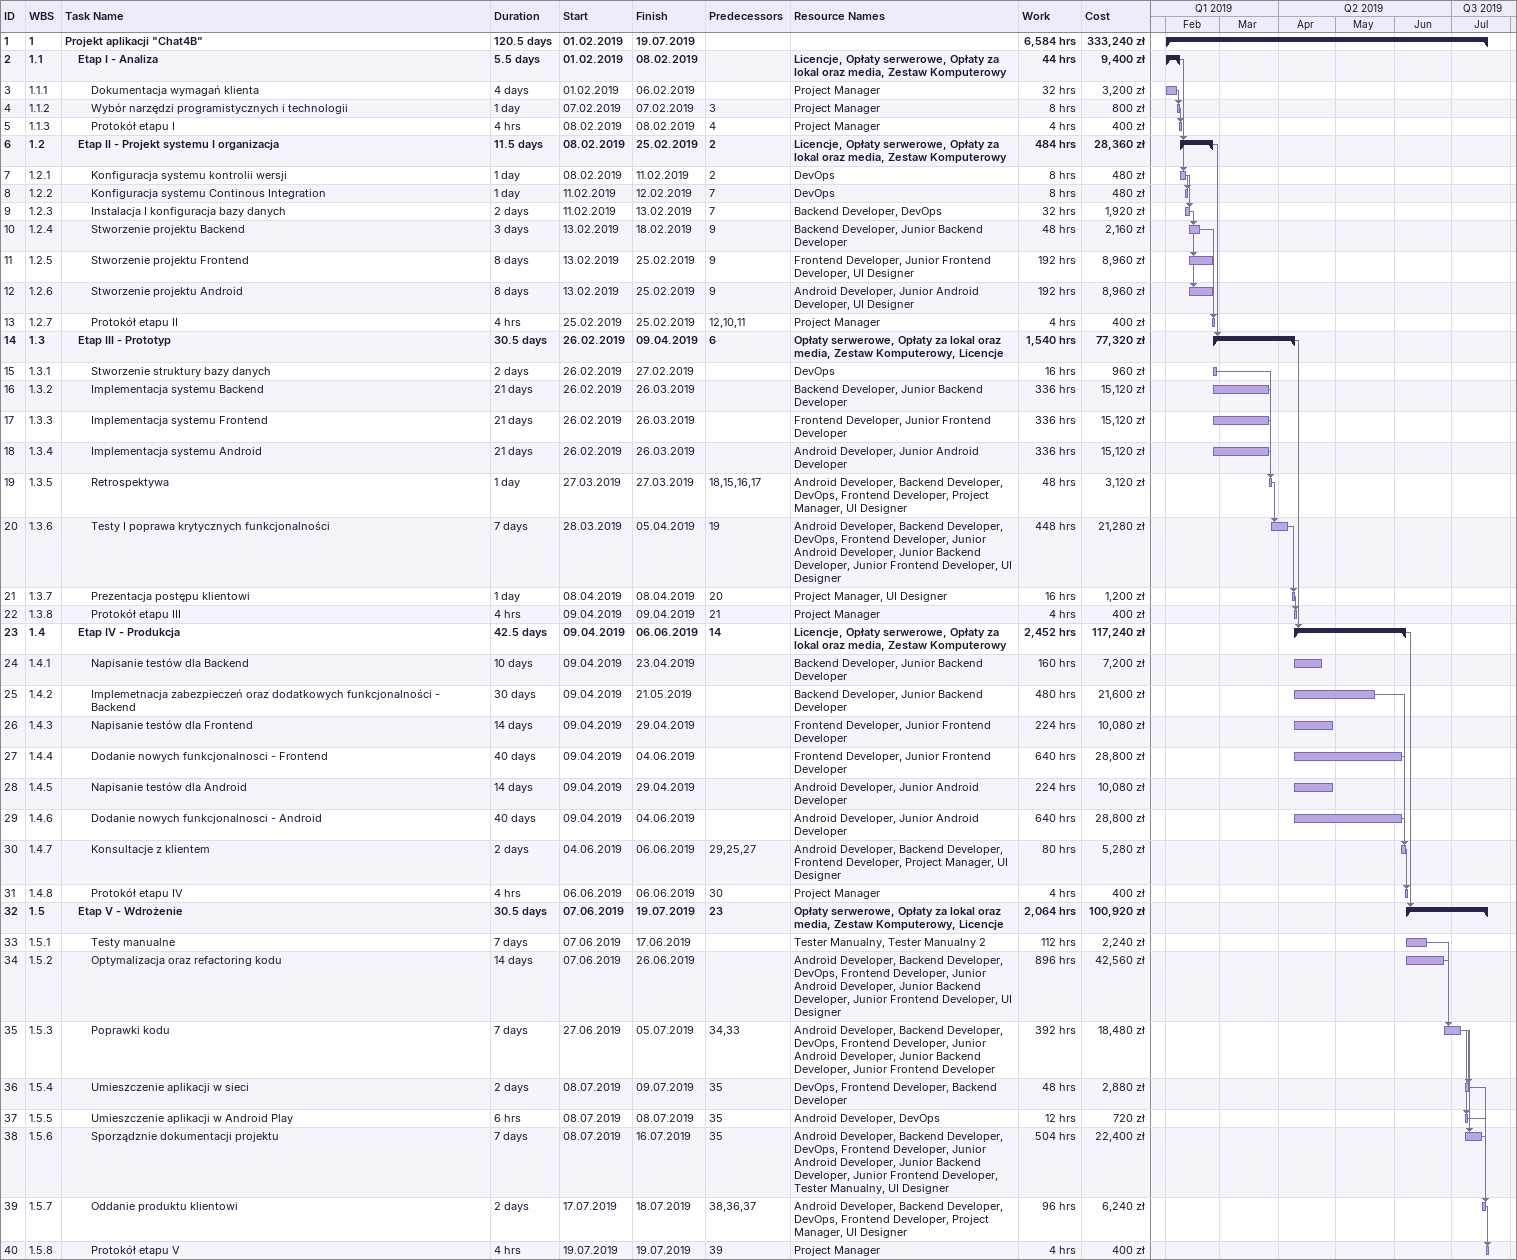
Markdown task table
| ID | WBS | Task | Duration | Start | Finish | Predecessors | Resources | Work (h) | Cost (zł) |
|---|---|---|---|---|---|---|---|---|---|
| 1 | 1 | **Projekt aplikacji "Chat4B"** | 120.5d | 2019-02-01 | 2019-07-19 |  |  | 6584 | 333240 |
| 2 | 1.1 | **Etap I - Analiza** | 5.5d | 2019-02-01 | 2019-02-08 |  | Licencje, Opłaty serwerowe, Opłaty za lokal oraz media, Zestaw Komputerowy | 44 | 9400 |
| 3 | 1.1.1 | Dokumentacja wymagań klienta | 4d | 2019-02-01 | 2019-02-06 |  | Project Manager | 32 | 3200 |
| 4 | 1.1.2 | Wybór narzędzi programistycznych i technologii | 1d | 2019-02-07 | 2019-02-07 | 3 | Project Manager | 8 | 800 |
| 5 | 1.1.3 | Protokół etapu I | 4h | 2019-02-08 | 2019-02-08 | 4 | Project Manager | 4 | 400 |
| 6 | 1.2 | **Etap II - Projekt systemu I organizacja** | 11.5d | 2019-02-08 | 2019-02-25 | 2 | Licencje, Opłaty serwerowe, Opłaty za lokal oraz media, Zestaw Komputerowy | 484 | 28360 |
| 7 | 1.2.1 | Konfiguracja systemu kontrolii wersji | 1d | 2019-02-08 | 2019-02-11 | 2 | DevOps | 8 | 480 |
| 8 | 1.2.2 | Konfiguracja systemu Continous Integration | 1d | 2019-02-11 | 2019-02-12 | 7 | DevOps | 8 | 480 |
| 9 | 1.2.3 | Instalacja I konfiguracja bazy danych | 2d | 2019-02-11 | 2019-02-13 | 7 | Backend Developer, DevOps | 32 | 1920 |
| 10 | 1.2.4 | Stworzenie projektu Backend | 3d | 2019-02-13 | 2019-02-18 | 9 | Backend Developer, Junior Backend Developer | 48 | 2160 |
| 11 | 1.2.5 | Stworzenie projektu Frontend | 8d | 2019-02-13 | 2019-02-25 | 9 | Frontend Developer, Junior Frontend Developer, UI Designer | 192 | 8960 |
| 12 | 1.2.6 | Stworzenie projektu Android | 8d | 2019-02-13 | 2019-02-25 | 9 | Android Developer, Junior Android Developer, UI Designer | 192 | 8960 |
| 13 | 1.2.7 | Protokół etapu II | 4h | 2019-02-25 | 2019-02-25 | 12, 10, 11 | Project Manager | 4 | 400 |
| 14 | 1.3 | **Etap III - Prototyp** | 30.5d | 2019-02-26 | 2019-04-09 | 6 | Opłaty serwerowe, Opłaty za lokal oraz media, Zestaw Komputerowy, Licencje | 1540 | 77320 |
| 15 | 1.3.1 | Stworzenie struktury bazy danych | 2d | 2019-02-26 | 2019-02-27 |  | DevOps | 16 | 960 |
| 16 | 1.3.2 | Implementacja systemu Backend | 21d | 2019-02-26 | 2019-03-26 |  | Backend Developer, Junior Backend Developer | 336 | 15120 |
| 17 | 1.3.3 | Implementacja systemu Frontend | 21d | 2019-02-26 | 2019-03-26 |  | Frontend Developer, Junior Frontend Developer | 336 | 15120 |
| 18 | 1.3.4 | Implementacja systemu Android | 21d | 2019-02-26 | 2019-03-26 |  | Android Developer, Junior Android Developer | 336 | 15120 |
| 19 | 1.3.5 | Retrospektywa | 1d | 2019-03-27 | 2019-03-27 | 18, 15, 16, 17 | Android Developer, Backend Developer, DevOps, Frontend Developer, Project Manager, UI Designer | 48 | 3120 |
| 20 | 1.3.6 | Testy I poprawa krytycznych funkcjonalności | 7d | 2019-03-28 | 2019-04-05 | 19 | Android Developer, Backend Developer, DevOps, Frontend Developer, Junior Android Developer, Junior Backend Developer, Junior Frontend Developer, UI Designer | 448 | 21280 |
| 21 | 1.3.7 | Prezentacja postępu klientowi | 1d | 2019-04-08 | 2019-04-08 | 20 | Project Manager, UI Designer | 16 | 1200 |
| 22 | 1.3.8 | Protokół etapu III | 4h | 2019-04-09 | 2019-04-09 | 21 | Project Manager | 4 | 400 |
| 23 | 1.4 | **Etap IV - Produkcja** | 42.5d | 2019-04-09 | 2019-06-06 | 14 | Licencje, Opłaty serwerowe, Opłaty za lokal oraz media, Zestaw Komputerowy | 2452 | 117240 |
| 24 | 1.4.1 | Napisanie testów dla Backend | 10d | 2019-04-09 | 2019-04-23 |  | Backend Developer, Junior Backend Developer | 160 | 7200 |
| 25 | 1.4.2 | Implemetnacja zabezpieczeń oraz dodatkowych funkcjonalności - Backend | 30d | 2019-04-09 | 2019-05-21 |  | Backend Developer, Junior Backend Developer | 480 | 21600 |
| 26 | 1.4.3 | Napisanie testów dla Frontend | 14d | 2019-04-09 | 2019-04-29 |  | Frontend Developer, Junior Frontend Developer | 224 | 10080 |
| 27 | 1.4.4 | Dodanie nowych funkcjonalnosci - Frontend | 40d | 2019-04-09 | 2019-06-04 |  | Frontend Developer, Junior Frontend Developer | 640 | 28800 |
| 28 | 1.4.5 | Napisanie testów dla Android | 14d | 2019-04-09 | 2019-04-29 |  | Android Developer, Junior Android Developer | 224 | 10080 |
| 29 | 1.4.6 | Dodanie nowych funkcjonalnosci - Android | 40d | 2019-04-09 | 2019-06-04 |  | Android Developer, Junior Android Developer | 640 | 28800 |
| 30 | 1.4.7 | Konsultacje z klientem | 2d | 2019-06-04 | 2019-06-06 | 29, 25, 27 | Android Developer, Backend Developer, Frontend Developer, Project Manager, UI Designer | 80 | 5280 |
| 31 | 1.4.8 | Protokół etapu IV | 4h | 2019-06-06 | 2019-06-06 | 30 | Project Manager | 4 | 400 |
| 32 | 1.5 | **Etap V - Wdrożenie** | 30.5d | 2019-06-07 | 2019-07-19 | 23 | Opłaty serwerowe, Opłaty za lokal oraz media, Zestaw Komputerowy, Licencje | 2064 | 100920 |
| 33 | 1.5.1 | Testy manualne | 7d | 2019-06-07 | 2019-06-17 |  | Tester Manualny, Tester Manualny 2 | 112 | 2240 |
| 34 | 1.5.2 | Optymalizacja oraz refactoring kodu | 14d | 2019-06-07 | 2019-06-26 |  | Android Developer, Backend Developer, DevOps, Frontend Developer, Junior Android Developer, Junior Backend Developer, Junior Frontend Developer, UI Designer | 896 | 42560 |
| 35 | 1.5.3 | Poprawki kodu | 7d | 2019-06-27 | 2019-07-05 | 34, 33 | Android Developer, Backend Developer, DevOps, Frontend Developer, Junior Android Developer, Junior Backend Developer, Junior Frontend Developer | 392 | 18480 |
| 36 | 1.5.4 | Umieszczenie aplikacji w sieci | 2d | 2019-07-08 | 2019-07-09 | 35 | DevOps, Frontend Developer, Backend Developer | 48 | 2880 |
| 37 | 1.5.5 | Umieszczenie aplikacji w Android Play | 6h | 2019-07-08 | 2019-07-08 | 35 | Android Developer, DevOps | 12 | 720 |
| 38 | 1.5.6 | Sporządznie dokumentacji projektu | 7d | 2019-07-08 | 2019-07-16 | 35 | Android Developer, Backend Developer, DevOps, Frontend Developer, Junior Android Developer, Junior Backend Developer, Junior Frontend Developer, Tester Manualny, UI Designer | 504 | 22400 |
| 39 | 1.5.7 | Oddanie produktu klientowi | 2d | 2019-07-17 | 2019-07-18 | 38, 36, 37 | Android Developer, Backend Developer, DevOps, Frontend Developer, Project Manager, UI Designer | 96 | 6240 |
| 40 | 1.5.8 | Protokół etapu V | 4h | 2019-07-19 | 2019-07-19 | 39 | Project Manager | 4 | 400 |
